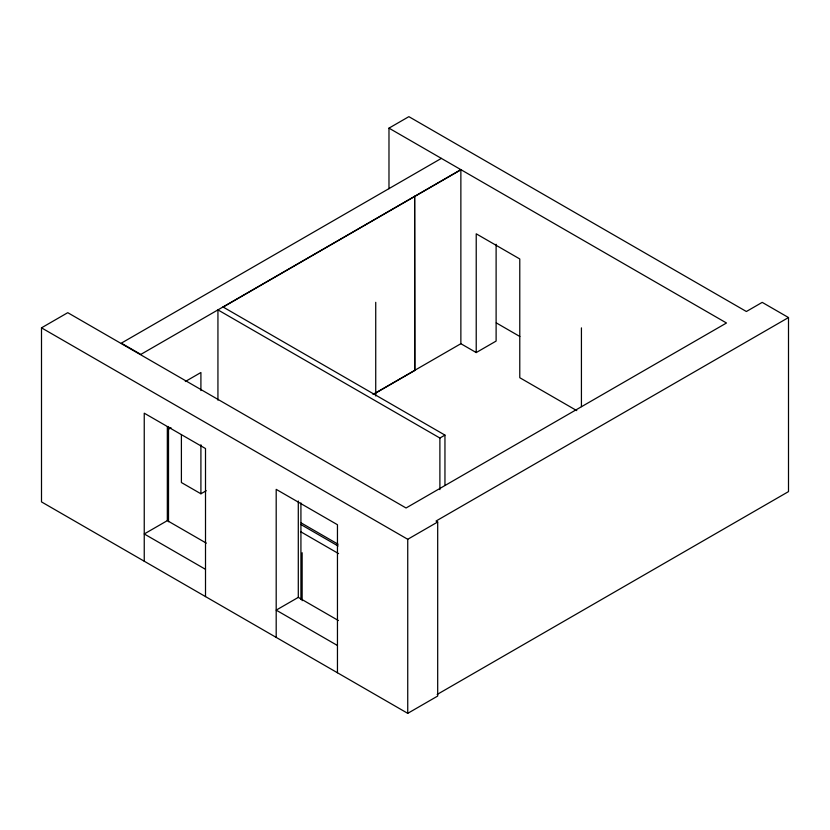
<?xml version="1.0" encoding="UTF-8"?>
<svg xmlns="http://www.w3.org/2000/svg" width="830" height="830" viewBox="0 0 830 830"><rect width="100%" height="100%" fill="white"/><g stroke="black" fill="none" stroke-linecap="round" stroke-linejoin="round"><path stroke-width="1.25" d="M437.161 694.451L788.5 491.609L788.5 317.548L436.03 521.043L437.69 521.997L437.69 696.048L407.738 713.343L41.5 501.901L41.5 327.84L67.759 312.682L406.057 507.991L726.489 322.995L388.98 128.142L388.98 188.732M388.98 128.142L408.868 116.657L746.378 311.509L762.21 302.369L788.5 317.548M441.363 158.385L121.325 343.153L140.83 354.41L460.868 169.642L460.868 343.703L373.168 394.333M223.166 307.058L461.024 169.735M185.318 381.52L200.912 372.514L200.912 390.577M167.66 429.701L171.022 427.761M181.397 434.796L181.397 482.531L200.912 493.788L206.234 490.717M373.324 394.426L414.782 370.491L414.627 196.337L414.782 370.491M206.317 543.142L167.328 520.638L144.244 533.96L205.508 569.328M460.868 343.703L476.223 352.563L496.112 341.078L496.112 244.269M217.937 400.153L217.937 309.891L439.89 438.033L444.953 435.107L444.953 485.394M338.391 620.529L298.292 597.382L276.193 610.133L337.457 645.501M41.5 327.84L407.738 539.282L437.69 521.997M496.288 322.891L519.85 336.503M576.767 410.611L519.777 377.712L519.777 258.96L476.223 233.811L476.223 352.563M223.011 306.976L444.953 435.107M301.145 522.9L338.08 544.221M301.145 524.674L338.08 545.995M300.522 531.636L338.567 553.6M581.425 327.871L581.425 406.617M439.89 438.033L439.89 489.607M407.738 539.282L407.738 713.343M375.731 302.317L375.731 395.983M337.457 672.767L337.457 524.726L276.193 489.358L276.193 637.399M302.141 552.739L302.141 600.681M300.927 502.918L300.927 599.467M298.292 501.019L298.292 597.382M205.508 596.594L205.508 448.553L144.244 413.184L144.244 561.225M200.912 444.766L200.912 493.788M168.511 426.475L168.511 521.738M167.328 426.838L167.328 520.638"/></g></svg>
